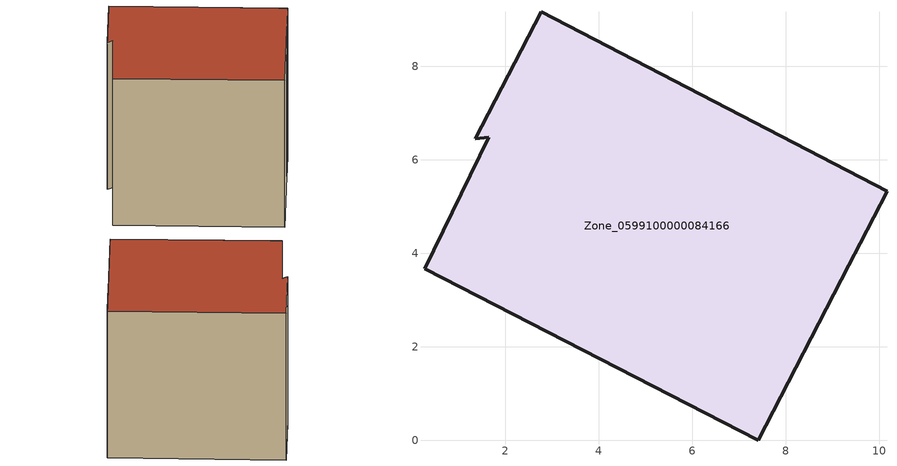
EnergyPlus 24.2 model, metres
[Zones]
Zone_0599100000084166
 floor ground (C_G): 2.77,9.17 10.16,5.32 9.59,4.21 9.35,3.74 7.41,0 0.28,3.67 1.65,6.48 1.36,6.45 z0
 wall outside (C_F): 1.65,6.48 0.28,3.67 7.41,0 9.35,3.74 9.59,4.21 10.16,5.32 2.77,9.17 1.36,6.45 1.65,6.48 z0:8.25
 roof outside (C_R): 9.35,3.74 9.59,4.21 10.16,5.32 2.77,9.17 1.36,6.45 1.65,6.48 0.28,3.67 7.41,0 z8.25
[BUILDING]
Pand.0599100000084166: North Axis=0; Terrain=City; Loads Convergence Tolerance Value=0.04; Temperature Convergence Tolerance Value=0.4; Solar Distribution=FullExterior; Maximum Number of Warmup Days=25; Minimum Number of Warmup Days=1
[Site:Location]
Rotterdam.The.Hague.AP_ZH_NLD Design_Conditions: Latitude=51.96; Longitude=4.45; Time Zone=1; Elevation=-4.5
[SITE:GROUNDTEMPERATURE:BUILDINGSURFACE]
18, 18, 18, 18, 18, 18, 18, 18, 18, 18, 18, 18
[MATERIAL] Thermal Absorptance=0.9; Solar Absorptance=0.7; Visible Absorptance=0.7
Name | Roughness | Thickness | Conductivity | Density | Specific Heat
G.TI.1946-1964 | MediumSmooth | 0.15 | 1 | 540 | 1210
F.TI.1946-1964 | Rough | 0.3 | 0.857143 | 1920 | 840
R.TI.1946-1964 | MediumRough | 0.2 | 0.277778 | 1500 | 1000
[CONSTRUCTION]
C_G: G.TI.1946-1964
C_F: F.TI.1946-1964
C_R: R.TI.1946-1964
[ZONE]
Zone_0599100000084166: Type=1; Multiplier=1; Ceiling Height=Autocalculate; Volume=Autocalculate; Floor Area=autocalculate; Part of Total Floor Area=Yes
[ZONEINFILTRATION:DESIGNFLOWRATE]
Infil_Zone_0599100000084166: Zone or ZoneList or Space or SpaceList=Zone_0599100000084166; Schedule=AlwaysOn; Design Flow Rate Calculation Method=Flow/Area; Flow Rate per Floor Area=0.003; Constant Term Coefficient=1; Temperature Term Coefficient=0; Velocity Term Coefficient=0; Velocity Squared Term Coefficient=0
[HVACTEMPLATE:ZONE:IDEALLOADSAIRSYSTEM]
Zone_0599100000084166: Maximum Heating Supply Air Temperature=50; Minimum Cooling Supply Air Temperature=13; Maximum Heating Supply Air Humidity Ratio=0.0156; Minimum Cooling Supply Air Humidity Ratio=0.0077; Heating Limit=NoLimit; Cooling Limit=NoLimit; Dehumidification Control Type=ConstantSensibleHeatRatio; Cooling Sensible Heat Ratio=0.7; Dehumidification Setpoint=60; Humidification Control Type=None; Humidification Setpoint=30; Outdoor Air Method=None; Outdoor Air Flow Rate per Person=0.00944; Outdoor Air Flow Rate per Zone Floor Area=0; Outdoor Air Flow Rate per Zone=0; Demand Controlled Ventilation Type=None; Outdoor Air Economizer Type=NoEconomizer; Heat Recovery Type=None; Sensible Heat Recovery Effectiveness=0.7; Latent Heat Recovery Effectiveness=0.65
[ZONECONTROL:THERMOSTAT]
ThermostatControl_Zone_0599100000084166: Zone or ZoneList=Zone_0599100000084166; Control Type Schedule=DualSetpointControlType; Control 1=Thermostat_Zone_0599100000084166; Temperature Difference Between Cutout And Setpoint=0
[THERMOSTATSETPOINT:DUALSETPOINT]
Thermostat_Zone_0599100000084166: Heating Setpoint Temperature Schedule=HeatingSetpoint_Zone_0599100000084166; Cooling Setpoint Temperature Schedule=CoolingSetpoint_Zone_0599100000084166
[SCHEDULE:COMPACT]
HeatingSetpoint_Zone_0599100000084166: Through: 12/31, For: AllDays, Until: 24:00, 21
CoolingSetpoint_Zone_0599100000084166: Through: 12/31, For: AllDays, Until: 24:00, 24
DualSetpointControlType: Through: 12/31, For: AllDays, Until: 24:00, 4
AlwaysOn: Through: 12/31, For: AllDays, Until: 24:00, 1
